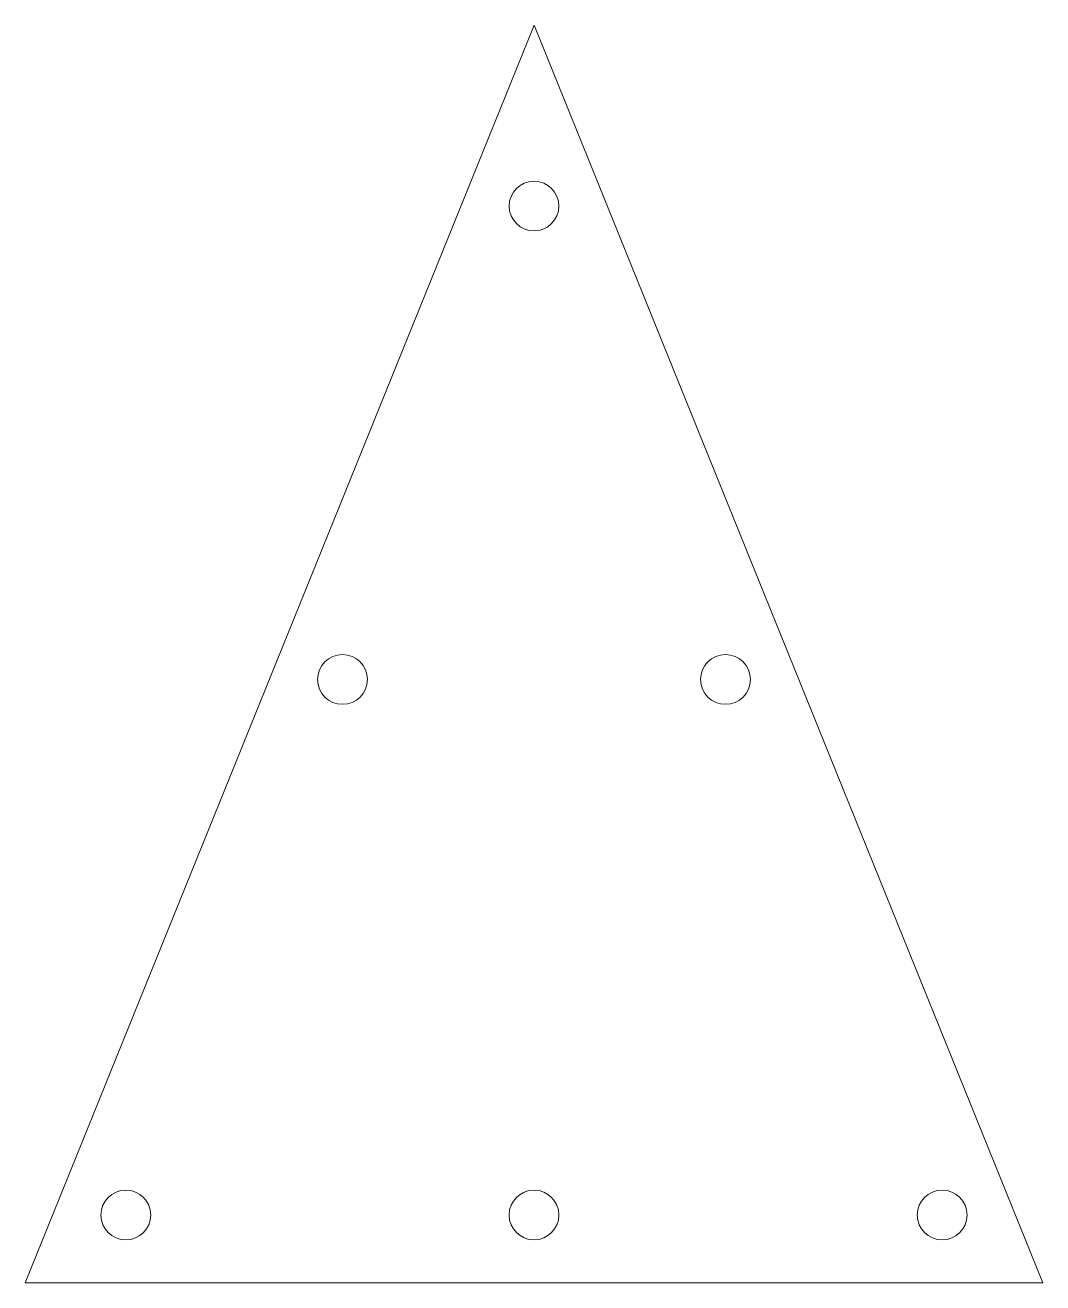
# Model space of a CAD drawing. Header units: millimetres. Extents: x 0 to 45, y 0 to 55.6.
import ezdxf

# ---------------------------------------------------------------- set-up
doc = ezdxf.new("R2010")
doc.units = ezdxf.units.MM

msp = doc.modelspace()

# ---------------------------------------------------------------- linework, layer by layer
at = {"color": 7, "linetype": 'Continuous', "lineweight": 15}
for p, q in [((22.5, 55.621), (0, 0)), ((45, 0), (22.5, 55.621)), ((0, 0), (45, 0))]:
    msp.add_line(p, q, dxfattribs=at)
for centre in [(22.5, 47.621), (14.031, 26.686), (30.969, 26.686), (4.45, 3), (22.5, 3), (40.55, 3)]:
    msp.add_circle(centre, 1.1, dxfattribs=at)

doc.saveas('drawing.dxf')
